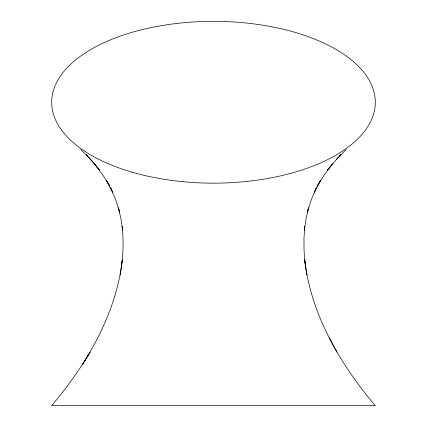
<?xml version="1.0" encoding="UTF-8"?>
<svg xmlns="http://www.w3.org/2000/svg" width="427" height="427" viewBox="0 0 427 427"><rect width="100%" height="100%" fill="white"/><g stroke="black" fill="none" stroke-linecap="round" stroke-linejoin="round"><path stroke-width="0.64" d="M122.373 259.776L120.152 274.972C123.019 259.008 123.851 242.685 122.245 226.534L122.613 230.233L120.948 218.859L118.418 207.677M122.005 262.616L122.298 260.342M120.531 272.415C114.484 305.406 100.318 336.396 82.448 364.594L90.124 352.045C78.91 370.999 65.849 388.8 51.688 405.65L375.312 405.65C340.132 364.13 311.08 314.672 304.627 259.776L306.848 274.972L306.469 272.415M308.582 207.677L306.052 218.859L304.387 230.233L304.755 226.534L303.96 238.389L304.035 250.414L304.995 262.616L304.702 260.342M308.411 208.307L307.376 212.075L311.432 199.43L316.428 187.64L314.384 192.235L320.661 180.472L317.138 186.023L324.317 174.862L332.596 163.904L327.279 170.106L338.51 157.125M339.807 155.625L340.671 154.627M340.735 154.542L336.23 159.719L346.217 149.493M80.783 149.493L90.77 159.719L99.721 170.106L88.869 157.542M86.265 154.542L90.77 159.719M86.313 154.601L87.167 155.583M94.404 163.904L102.683 174.862L109.862 186.023L106.339 180.472L112.616 192.235L110.577 187.624L115.568 199.43L119.624 212.075L118.589 208.307M329.121 337.677L336.876 352.045L336.375 351.085M132.594 172.321A161.812 80.906 0 0 0 375.312 102.256A161.812 80.906 0 0 0 132.594 32.19A161.812 80.906 0 0 0 132.594 172.321"/></g></svg>
